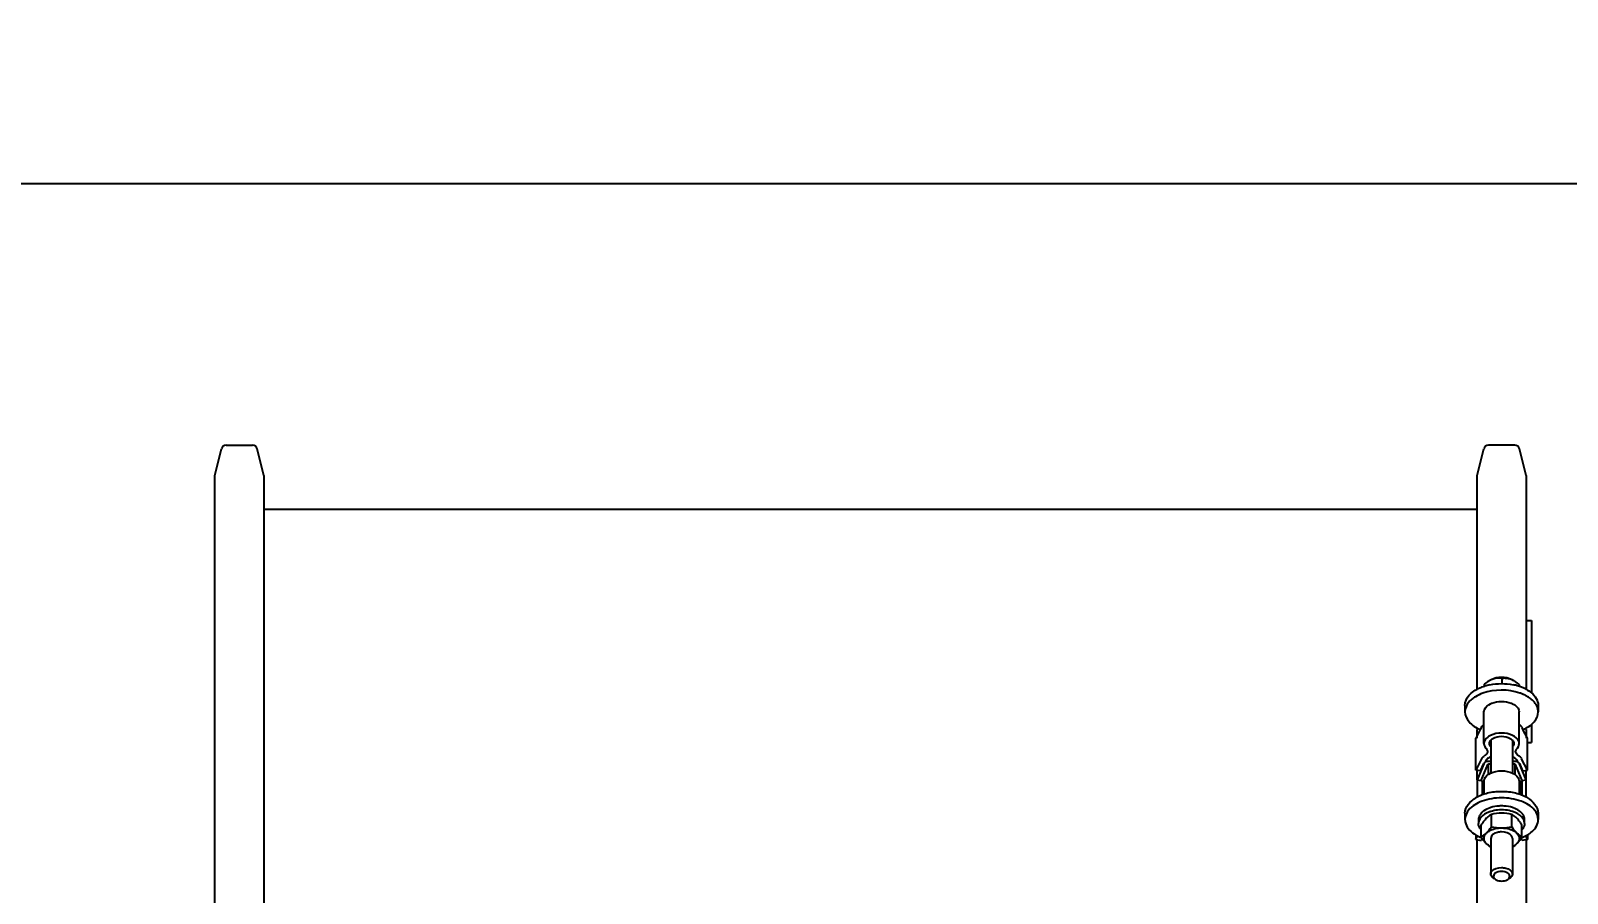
# Model space of a CAD drawing. Header units: millimetres. Extents: x 11802 to 19889, y -472 to 9054.
# Drawn here: x 13177 to 13743, y 3380 to 3698 of the extents above; entities that cross this region are included whole.
import ezdxf

# ---------------------------------------------------------------- set-up
doc = ezdxf.new("R2010")
doc.units = ezdxf.units.MM
doc.header["$LTSCALE"] = 307.34
doc.header["$PDMODE"] = 3
doc.header["$PDSIZE"] = 8
doc.layers.get('0').update_dxf_attribs({"linetype": 'CONTINUOUS'})
doc.layers.get('Defpoints').update_dxf_attribs({"linetype": 'CONTINUOUS'})
doc.styles.get("Standard").update_dxf_attribs({"font": 'calibri.ttf'})
doc.dimstyles.new('DIMSTYLE_1', dxfattribs={"dimtxt": 35, "dimasz": 35, "dimexe": 1.5, "dimexo": 1, "dimgap": 0.875, "dimtad": 1, "dimdsep": 46, "dimtxsty": 'Standard', "dimblk": '_FILLED', "dimblk1": '_FILLED', "dimblk2": '_FILLED', "dimcen": 0.09, "dimazin": 2, "dimtp": 0.01, "dimtm": 0.01, "dimtfac": 1, "dimtofl": 0, "dimtmove": 0, "dimatfit": 3, "dimldrblk": '_FILLED', "dimfxl": 1, "dimtolj": 1, "dimarcsym": 0})
doc.dimstyles.get("Standard").update_dxf_attribs({"dimtxt": 35, "dimasz": 35, "dimexe": 1.5, "dimexo": 1, "dimtad": 1, "dimdsep": 46, "dimtxsty": 'Standard', "dimblk": '_FILLED', "dimblk1": '_FILLED', "dimblk2": '_FILLED', "dimcen": 0.09, "dimazin": 2, "dimtol": 1, "dimtp": 0.01, "dimtm": 0.01, "dimtfac": 1, "dimtofl": 0, "dimtmove": 0, "dimatfit": 3, "dimldrblk": '_FILLED', "dimfxl": 1, "dimtolj": 1, "dimarcsym": 0})

# ---------------------------------------------------------------- blocks, each defined once
blk = doc.blocks.new('_FILLED')
at = {"color": 0, "linetype": 'ByBlock'}
blk.add_solid([(0, 0), (-1, 0.214), (-1, -0.214)], dxfattribs=at)
blk = doc.blocks.new('*D261')
at = {"color": 0, "linetype": 'Continuous', "lineweight": -2}
for p, q in [((12345.6, 3309.82), (12345.6, 3643.34)), ((13934.99, 3641.84), (12380.6, 3641.84)), ((13969.99, 3376.87), (13969.99, 3643.34))]:
    blk.add_line(p, q, dxfattribs=at)
at = {"layer": 'Defpoints', "color": 0}
for p in [(12345.6, 3641.84), (13969.99, 3375.87), (12345.6, 3308.82)]:
    blk.add_point(p, dxfattribs=at)
at = {"color": 0, "linetype": 'ByBlock', "lineweight": -2, "xscale": 35, "yscale": 35, "zscale": 35, "rotation": 180}
blk.add_blockref('_FILLED', (12345.6, 3641.84), dxfattribs=at)
at = {"color": 0, "linetype": 'ByBlock', "lineweight": -2, "xscale": 35, "yscale": 35, "zscale": 35}
blk.add_blockref('_FILLED', (13969.99, 3641.84), dxfattribs=at)
at = {"color": 0, "insert": (13157.8, 3660.57), "char_height": 35, "attachment_point": 5}
blk.add_mtext('\\A1;\\A1;C', dxfattribs=at)

msp = doc.modelspace()

# ---------------------------------------------------------------- linework, layer by layer
at = {"color": 0, "linetype": 'Continuous'}
for p, q in [((13244.44067, 3534.35779), (13246.90253, 3544.10676)), ((13248.64774, 3545.46605), (13258.3362, 3545.46605)), ((13262.54327, 3534.35779), (13260.08141, 3544.10676)), ((13709.94067, 3534.35779), (13712.40253, 3544.10676)), ((13723.8362, 3545.46605), (13714.14774, 3545.46605)), ((13728.04327, 3534.35779), (13725.58141, 3544.10676)), ((13244.44067, 2994.4293), (13244.44067, 3534.35779)), ((13262.54327, 3534.35779), (13262.54327, 2994.4293)), ((13709.94067, 3455.47706), (13709.94067, 3534.35779)), ((13728.04327, 3534.35779), (13728.04327, 3455.47701)), ((13262.49197, 3521.86605), (13709.99197, 3521.86605)), ((13728.04327, 3480.86605), (13729.99197, 3480.86605)), ((13729.99197, 3480.86605), (13729.99197, 3454.08166)), ((13712.61804, 3457.43672), (13712.61804, 3456.65215)), ((13719.24411, 3457.52003), (13719.24411, 3459.53238)), ((13725.61804, 3456.54155), (13725.61804, 3457.17779)), ((13705.49197, 3449.61688), (13705.49197, 3447.20111)), ((13712.49197, 3435.5249), (13712.49197, 3447.20111)), ((13725.49197, 3435.5249), (13725.49197, 3447.20111)), ((13732.49197, 3449.61688), (13732.49197, 3447.20111)), ((13711.12385, 3440.72886), (13709.48767, 3437.49522)), ((13709.94067, 3437.49522), (13709.94067, 3440.69665)), ((13711.59499, 3441.62776), (13711.12385, 3440.7047)), ((13726.38896, 3441.62776), (13726.86009, 3440.7047)), ((13728.49627, 3437.49522), (13726.86009, 3440.72886)), ((13728.04327, 3440.72886), (13728.04327, 3437.49522)), ((13729.99197, 3442.61337), (13729.99197, 3435.86605)), ((13709.48767, 3425.7868), (13709.48767, 3437.49522)), ((13714.99197, 3436.62031), (13714.99197, 3424.60539)), ((13722.99197, 3436.61983), (13722.99197, 3424.60548)), ((13728.45988, 3435.86605), (13729.99197, 3435.86605)), ((13728.49627, 3425.7868), (13728.49627, 3437.49522)), ((13711.59499, 3429.95155), (13709.48767, 3425.7868)), ((13712.40273, 3428.12004), (13709.94067, 3422.13674)), ((13711.2632, 3425.47096), (13712.40273, 3428.14751)), ((13713.07052, 3428.74096), (13713.51063, 3429.61078)), ((13713.81867, 3432.86812), (13713.82238, 3432.7627)), ((13714.99197, 3428.95372), (13714.14774, 3428.95372)), ((13723.8362, 3428.95372), (13722.99197, 3428.95372)), ((13724.16156, 3432.7627), (13724.16527, 3432.86812)), ((13724.47331, 3429.61078), (13724.91343, 3428.74096)), ((13725.58121, 3428.14751), (13726.72074, 3425.47096)), ((13728.04327, 3422.13674), (13725.58121, 3428.12004)), ((13728.49627, 3425.7868), (13726.38896, 3429.95155)), ((13711.2632, 3425.47096), (13709.48767, 3425.7868)), ((13709.94067, 3422.13674), (13709.94067, 3425.7868)), ((13711.49197, 3421.89634), (13713.95383, 3427.87914)), ((13713.99197, 3427.87914), (13713.99197, 3424.02139)), ((13714.99197, 3427.97183), (13714.14774, 3427.97183)), ((13723.8362, 3427.97183), (13722.99197, 3427.97183)), ((13723.99197, 3424.02129), (13723.99197, 3427.87914)), ((13724.03011, 3427.87914), (13726.49197, 3421.89634)), ((13726.72074, 3425.47096), (13728.49627, 3425.7868)), ((13728.04327, 3415.73946), (13728.04327, 3425.7868)), ((13709.94067, 3422.13674), (13711.49197, 3421.89634)), ((13709.99197, 3422.13674), (13709.99197, 3415.77001)), ((13711.99197, 3416.57971), (13711.99197, 3421.89634)), ((13712.49197, 3421.63379), (13712.49197, 3416.9843)), ((13725.49197, 3421.63379), (13725.49197, 3416.9843)), ((13725.99197, 3416.57971), (13725.99197, 3421.89634)), ((13726.49197, 3421.89634), (13728.04327, 3422.13674)), ((13726.49197, 3421.63445), (13726.49197, 3416.53095)), ((13705.49197, 3409.92537), (13705.49197, 3407.5096)), ((13710.49197, 3407.5096), (13710.49197, 3406.06014)), ((13711.48642, 3401.05341), (13711.48642, 3405.59113)), ((13715.23919, 3404.90744), (13715.23919, 3409.44516)), ((13722.74475, 3404.90744), (13722.74475, 3409.44516)), ((13726.49752, 3401.05341), (13726.49752, 3405.59113)), ((13727.49197, 3406.06014), (13727.49197, 3407.5096)), ((13732.49197, 3409.92537), (13732.49197, 3407.5096)), ((13709.48767, 3401.89658), (13709.48767, 3400.18727)), ((13709.48767, 3400.18727), (13710.15109, 3401.4984)), ((13709.48767, 3400.18727), (13711.46598, 3399.83535)), ((13709.94067, 2953.37431), (13709.94067, 3400.18727)), ((13711.79863, 3400.61896), (13711.46598, 3399.83535)), ((13711.79863, 3400.61896), (13711.46598, 3399.83535)), ((13714.99197, 3400.5844), (13714.99197, 3387.45112)), ((13722.99197, 3400.5844), (13722.99197, 3387.45112)), ((13726.51796, 3399.83535), (13726.18531, 3400.61896)), ((13726.51796, 3399.83535), (13726.18531, 3400.61896)), ((13728.49627, 3400.18727), (13726.51796, 3399.83535)), ((13727.83285, 3401.49841), (13728.49627, 3400.18727)), ((13728.04327, 3400.18727), (13728.04327, 2953.37431)), ((13728.49627, 3401.89658), (13728.49627, 3400.18727))]:
    msp.add_line(p, q, dxfattribs=at)
for points in [[(13718.99197, 3459.56451), (13719.07659, 3459.5544), (13719.16066, 3459.54372), (13719.24411, 3459.53238)], [(13713.95383, 3427.87914), (13713.99253, 3427.92649), (13714.06365, 3427.96047), (13714.14774, 3427.97183)], [(13723.8362, 3427.97183), (13723.92048, 3427.96039), (13723.99158, 3427.9264), (13724.03011, 3427.87914)]]:
    msp.add_lwpolyline(points, dxfattribs=at)
for centre, radius, start, end in [((13248.64774, 3543.66605), 1.8, 90, 165.8276623), ((13258.3362, 3543.66605), 1.8, 14.1723377, 90), ((13714.14774, 3543.66605), 1.8, 90, 165.8276623), ((13723.8362, 3543.66605), 1.8, 14.1723377, 90), ((13718.47152, 3438.12555), 19.44948, 101.198757, 107.0060943), ((13719.46086, 3449.42953), 10.49797, 118.5316451, 119.7440364), ((13719.50109, 3438.08364), 19.49287, 72.9962421, 79.0112442), ((13719.9243, 3439.54219), 17.97433, 72.2632095, 72.926683), ((13720.00924, 3439.80719), 17.69605, 71.3992485, 72.2637667), ((13720.37859, 3440.86326), 16.57734, 66.5993714, 71.4448695), ((13720.08016, 3437.58712), 17.4878, 70.8146039, 71.275281), ((13720.14524, 3437.77424), 17.28968, 70.4133415, 70.8144957), ((13720.48778, 3438.70728), 16.29581, 66.6021968, 70.4482662), ((13720.95141, 3439.80002), 15.10881, 65.092762, 66.5702119), ((13721.20838, 3442.77247), 14.49561, 61.5092517, 66.6123563), ((13714.14859, 3426.20217), 2.75155, 90.0176202, 93.297198), ((13723.83535, 3426.20217), 2.75155, 86.70293, 89.982381), ((13718.32756, 3401.3999), 11.07108, 107.6434257, 108.90086), ((13718.99197, 3396.86442), 14.23576, 84.0475195, 95.9524734), ((13718.99197, 3398.20808), 14.34125, 86.2357928, 93.7642572), ((13719.65638, 3401.3999), 11.07108, 71.09914, 72.3565743), ((13732.92691, 3391.25755), 25.79043, 144.0313018, 146.236125), ((13718.23038, 3400.23559), 10.76982, 108.9032715, 109.8272039), ((13718.32756, 3399.95045), 11.07107, 107.6434318, 108.900963), ((13719.15322, 3402.47954), 7.98997, 119.3319111, 121.3736871), ((13718.8238, 3402.46722), 8.00409, 58.6410661, 60.6680817), ((13719.65639, 3399.95045), 11.07107, 71.0990221, 72.3565673), ((13719.75343, 3400.23524), 10.7702, 70.176171, 71.0967026), ((13705.13517, 3391.31064), 25.69597, 33.7622877, 35.9988298), ((13716.09882, 3399.84706), 3.81854, 135.7570962, 137.6231345), ((13721.88506, 3399.847), 3.81863, 42.3768324, 44.2429097)]:
    msp.add_arc(centre, radius, start, end, dxfattribs=at)
for points in [[(13710.9561, 3456.04856), (13711.55062, 3456.3097), (13712.16234, 3456.53395), (13712.78307, 3456.72458)], [(13714.25254, 3458.5444), (13713.68107, 3458.21791), (13713.13886, 3457.83911), (13712.61804, 3457.43672)], [(13717.35974, 3459.58654), (13716.34478, 3459.4879), (13715.34251, 3459.13956), (13714.44657, 3458.65256)], [(13714.69418, 3457.2047), (13717.48035, 3457.75946), (13720.4286, 3457.76384), (13723.21675, 3457.2191)], [(13718.99197, 3459.91985), (13717.67442, 3459.91985), (13716.29795, 3459.66055), (13715.14057, 3459.03095)], [(13718.99197, 3459.56451), (13718.4513, 3459.62575), (13717.90132, 3459.63917), (13717.35974, 3459.58654)], [(13722.84339, 3459.03094), (13721.686, 3459.66055), (13720.30953, 3459.91985), (13718.99197, 3459.91985)], [(13720.87604, 3459.53584), (13720.33563, 3459.59807), (13719.78471, 3459.59285), (13719.24411, 3459.53238)], [(13723.46964, 3458.68894), (13722.67076, 3459.12356), (13721.77953, 3459.43181), (13720.87604, 3459.53584)], [(13725.61804, 3457.17779), (13725.09968, 3457.61517), (13724.55822, 3458.0295), (13723.98301, 3458.38885)], [(13709.37032, 3452.81561), (13708.90417, 3452.53478), (13708.45462, 3452.22287), (13708.0346, 3451.87682)], [(13712.0998, 3454.08369), (13711.15345, 3453.7507), (13710.22964, 3453.33331), (13709.37032, 3452.81561)], [(13725.69413, 3454.14932), (13721.40249, 3455.60407), (13716.37439, 3455.5878), (13712.0998, 3454.08369)], [(13715.41389, 3450.41865), (13717.63555, 3451.28716), (13720.34839, 3451.28716), (13722.57005, 3450.41865)], [(13728.61509, 3452.81473), (13728.19491, 3453.06795), (13727.75943, 3453.29693), (13727.31449, 3453.50358)], [(13729.94908, 3451.87704), (13729.52957, 3452.22264), (13729.08061, 3452.53418), (13728.61509, 3452.81473)], [(13711.80571, 3441.98787), (13711.99648, 3442.2473), (13712.31547, 3442.4241), (13712.63049, 3442.49083)], [(13723.04659, 3438.53703), (13720.60372, 3439.69414), (13717.38031, 3439.69415), (13714.93743, 3438.53707)], [(13725.42072, 3442.60249), (13725.77044, 3442.38996), (13726.30111, 3442.04133), (13726.19164, 3441.64701)], [(13712.49201, 3435.52556), (13712.49162, 3434.75713), (13712.94564, 3433.98003), (13713.50779, 3433.45612)], [(13714.91595, 3434.39519), (13714.66712, 3434.71199), (13714.49185, 3435.12422), (13714.49243, 3435.52705)], [(13714.49243, 3435.52705), (13714.493, 3435.92407), (13714.66291, 3436.33057), (13714.90714, 3436.64358)], [(13714.90714, 3436.64358), (13715.14413, 3436.94732), (13715.45434, 3437.19735), (13715.7844, 3437.39604)], [(13715.7844, 3437.39604), (13717.61659, 3438.49899), (13720.36804, 3438.49894), (13722.20007, 3437.39572)], [(13722.20007, 3437.39572), (13722.53007, 3437.197), (13722.84021, 3436.94694), (13723.07711, 3436.64318)], [(13723.49151, 3435.52698), (13723.49207, 3435.12398), (13723.31665, 3434.71159), (13723.06764, 3434.39473)], [(13723.07711, 3436.64318), (13723.32119, 3436.33022), (13723.49096, 3435.92386), (13723.49151, 3435.52698)], [(13724.47615, 3433.45612), (13725.03831, 3433.98003), (13725.49233, 3434.75714), (13725.49194, 3435.52557)], [(13711.59499, 3429.95155), (13711.72788, 3430.21419), (13711.90312, 3430.48172), (13712.15467, 3430.63459)], [(13712.40273, 3428.12004), (13712.52547, 3428.39641), (13712.79565, 3428.60805), (13713.07053, 3428.73408)], [(13713.70722, 3432.16554), (13713.57505, 3431.82813), (13713.33527, 3431.52892), (13713.06283, 3431.28998)], [(13713.99475, 3430.09814), (13714.35937, 3430.31973), (13714.70446, 3430.58341), (13714.99808, 3430.893)], [(13722.98614, 3430.8927), (13723.27969, 3430.58324), (13723.62468, 3430.31966), (13723.98919, 3430.09814)], [(13724.92133, 3431.2898), (13724.50596, 3431.65402), (13724.16113, 3432.21027), (13724.16159, 3432.7627)], [(13725.42072, 3430.92628), (13725.69514, 3430.75951), (13726.01185, 3430.59137), (13726.15683, 3430.30484)], [(13714.93735, 3424.64593), (13717.38022, 3425.80303), (13720.60363, 3425.80304), (13723.04652, 3424.64596)], [(13714.74129, 3411.87403), (13713.94854, 3411.60255), (13713.17513, 3411.23803), (13712.4899, 3410.75574)], [(13718.05045, 3412.51839), (13717.00922, 3412.44981), (13715.96638, 3412.26655), (13714.972, 3411.95021)], [(13723.01194, 3411.95021), (13722.01756, 3412.26655), (13720.97471, 3412.44981), (13719.93348, 3412.51839)], [(13725.504, 3410.74871), (13724.81634, 3411.23452), (13724.0392, 3411.60124), (13723.24265, 3411.87403)], [(13706.83928, 3410.9954), (13706.05144, 3410.02974), (13705.49155, 3408.75393), (13705.49228, 3407.50765)], [(13710.66741, 3408.52611), (13710.55468, 3408.20127), (13710.49197, 3407.85345), (13710.49197, 3407.5096)], [(13711.00429, 3407.7834), (13710.69118, 3407.27244), (13710.49197, 3406.65941), (13710.49197, 3406.06014)], [(13711.00322, 3404.33863), (13710.69071, 3404.84918), (13710.49197, 3405.46153), (13710.49197, 3406.06014)], [(13711.42332, 3409.80339), (13711.15088, 3409.48747), (13710.91616, 3409.13055), (13710.75265, 3408.74677)], [(13711.98959, 3410.36654), (13711.78794, 3410.19274), (13711.59717, 3410.00499), (13711.42332, 3409.80339)], [(13713.36281, 3407.98589), (13713.0362, 3407.65047), (13712.73231, 3407.29248), (13712.44401, 3406.92361)], [(13714.59637, 3409.04214), (13714.15231, 3408.73254), (13713.74046, 3408.37373), (13713.36281, 3407.98589)], [(13717.51567, 3411.02343), (13716.65476, 3410.93342), (13715.79687, 3410.76316), (13714.972, 3410.50075)], [(13718.99197, 3409.91266), (13717.73138, 3409.91578), (13716.46705, 3409.73059), (13715.23919, 3409.44516)], [(13722.74475, 3409.44516), (13721.51689, 3409.73059), (13720.25256, 3409.91578), (13718.99197, 3409.91266)], [(13723.01194, 3410.50075), (13722.18707, 3410.76316), (13721.32918, 3410.93342), (13720.46827, 3411.02343)], [(13724.62114, 3407.98589), (13724.13357, 3408.48661), (13723.58586, 3408.93835), (13722.98911, 3409.30211)], [(13725.23084, 3407.30677), (13725.03596, 3407.54037), (13724.83337, 3407.76793), (13724.62114, 3407.98589)], [(13725.92395, 3406.41392), (13725.70212, 3406.71846), (13725.47221, 3407.01746), (13725.23084, 3407.30677)], [(13726.56062, 3409.80339), (13726.25199, 3410.16128), (13725.88999, 3410.47603), (13725.504, 3410.74871)], [(13727.49197, 3406.06014), (13727.49197, 3406.65941), (13727.29277, 3407.27243), (13726.97966, 3407.78339)], [(13727.49197, 3406.06014), (13727.49197, 3405.46143), (13727.29316, 3404.84897), (13726.98055, 3404.33835)], [(13727.49197, 3407.5096), (13727.49197, 3407.93104), (13727.39648, 3408.35905), (13727.23129, 3408.74677)], [(13732.49166, 3407.50765), (13732.49239, 3408.75399), (13731.93244, 3410.02988), (13731.14452, 3410.99557)], [(13709.42702, 3401.86076), (13710.04601, 3401.49229), (13710.69797, 3401.17629), (13711.36543, 3400.90536)], [(13711.48642, 3401.05341), (13712.17714, 3401.44164), (13712.81004, 3401.945), (13713.36281, 3402.51268)], [(13712.44389, 3399.72107), (13712.10711, 3400.15197), (13711.79092, 3400.59912), (13711.48642, 3401.05341)], [(13712.71381, 3401.57523), (13712.8521, 3401.88454), (13713.04962, 3402.17045), (13713.27796, 3402.42077)], [(13713.36281, 3402.51268), (13714.07028, 3403.23924), (13714.67456, 3404.06506), (13715.23919, 3404.90744)], [(13715.23919, 3404.90744), (13716.46705, 3404.62201), (13717.73138, 3404.43682), (13718.99197, 3404.43994)], [(13718.99197, 3404.43994), (13720.25256, 3404.43682), (13721.51689, 3404.62201), (13722.74475, 3404.90744)], [(13722.74475, 3404.90744), (13723.30938, 3404.06506), (13723.91366, 3403.23924), (13724.62114, 3402.51268)], [(13724.62114, 3402.51268), (13725.1739, 3401.945), (13725.80681, 3401.44164), (13726.49752, 3401.05341)], [(13724.70599, 3402.42076), (13725.15441, 3401.92919), (13725.48868, 3401.24988), (13725.48872, 3400.5845)], [(13725.48872, 3400.5845), (13725.48874, 3400.24625), (13725.40819, 3399.90237), (13725.27013, 3399.59357)], [(13726.49752, 3401.05341), (13726.13397, 3400.51102), (13725.7538, 3399.97833), (13725.34142, 3399.47206)], [(13726.61851, 3400.90536), (13727.28598, 3401.17629), (13727.93793, 3401.49229), (13728.55692, 3401.86076)], [(13713.36281, 3398.65865), (13713.03615, 3398.99412), (13712.73223, 3399.35216), (13712.44389, 3399.72107)], [(13714.99351, 3397.34325), (13714.39729, 3397.7069), (13713.85001, 3398.1583), (13713.36281, 3398.65865)], [(13714.97201, 3397.55837), (13714.38342, 3397.83291), (13713.81635, 3398.19223), (13713.36326, 3398.65754)], [(13724.62114, 3398.65865), (13724.13393, 3398.1583), (13723.58666, 3397.7069), (13722.99044, 3397.34325)], [(13724.62068, 3398.65754), (13724.16759, 3398.19223), (13723.60052, 3397.83291), (13723.01193, 3397.55837)], [(13725.27013, 3399.59357), (13725.11513, 3399.24689), (13724.88561, 3398.92962), (13724.62068, 3398.65754)], [(13725.34142, 3399.47206), (13725.1127, 3399.19126), (13724.87379, 3398.91812), (13724.62114, 3398.65865)], [(13718.99197, 3388.42465), (13718.17975, 3388.42465), (13717.30085, 3388.24069), (13716.6487, 3387.75654)], [(13721.3345, 3387.75709), (13720.68239, 3388.24081), (13719.8039, 3388.42465), (13718.99197, 3388.42465)], [(13715.86465, 3385.97238), (13715.40555, 3386.31405), (13714.99233, 3386.87883), (13714.99233, 3387.45112)], [(13716.6487, 3387.75654), (13716.21627, 3387.43551), (13715.87354, 3386.7513), (13716.06766, 3386.24893)], [(13716.06766, 3386.24893), (13716.17834, 3385.96249), (13716.40281, 3385.71759), (13716.64944, 3385.53464)], [(13716.96463, 3385.33479), (13717.574, 3385.00365), (13718.29844, 3384.86708), (13718.99197, 3384.86708)], [(13718.99197, 3384.86708), (13719.68551, 3384.86708), (13720.40997, 3385.00365), (13721.01934, 3385.3348)], [(13721.91628, 3387.0428), (13721.8056, 3387.32924), (13721.58113, 3387.57414), (13721.3345, 3387.75709)]]:
    msp.add_open_spline(points, degree=3, dxfattribs=at)
for points, knots in [([(13723.98301, 3458.38885), (13723.89861, 3458.44158), (13723.72899, 3458.54423), (13723.55636, 3458.64176), (13723.46964, 3458.68894)], [0, 0, 0, 0, 0.50200662, 1, 1, 1, 1]), ([(13705.49228, 3449.6154), (13705.49171, 3450.90862), (13706.85494, 3453.82356), (13709.45505, 3455.38923), (13710.9561, 3456.04856)], [0, 0, 0, 0, 0.440969207, 1, 1, 1, 1]), ([(13708.0346, 3451.87682), (13707.6421, 3451.55345), (13706.33634, 3450.31758), (13705.49199, 3448.49794), (13705.49197, 3447.20111)], [0, 0, 0, 0, 0.28168901, 1, 1, 1, 1]), ([(13728.12303, 3455.51257), (13728.77461, 3455.15798), (13730.86668, 3453.82926), (13732.49244, 3451.38078), (13732.49166, 3449.6154)], [0, 0, 0, 0, 0.295876113, 1, 1, 1, 1]), ([(13732.49197, 3447.20111), (13732.49197, 3447.61915), (13732.25029, 3449.43606), (13731.02351, 3450.99189), (13729.94908, 3451.87704)], [0, 0, 0, 0, 0.230945651, 1, 1, 1, 1]), ([(13705.49197, 3447.20111), (13705.49195, 3445.88521), (13706.91012, 3442.91692), (13709.58187, 3441.3524), (13711.12385, 3440.69665)], [0, 0, 0, 0, 0.439875063, 1, 1, 1, 1]), ([(13712.492, 3447.20189), (13712.49216, 3447.49258), (13712.76214, 3448.84007), (13713.9917, 3449.76531), (13714.9372, 3450.21318)], [0, 0, 0, 0, 0.217434112, 1, 1, 1, 1]), ([(13714.9372, 3450.21318), (13715.01469, 3450.24989), (13715.17244, 3450.32114), (13715.33258, 3450.38686), (13715.41389, 3450.41865)], [0, 0, 0, 0, 0.495483012, 1, 1, 1, 1]), ([(13722.57005, 3450.41865), (13722.65137, 3450.38686), (13722.8115, 3450.32114), (13722.96925, 3450.24989), (13723.04674, 3450.21318)], [0, 0, 0, 0, 0.504516988, 1, 1, 1, 1]), ([(13723.04674, 3450.21318), (13723.40693, 3450.04257), (13724.55028, 3449.40629), (13725.49142, 3448.13125), (13725.49194, 3447.20189)], [0, 0, 0, 0, 0.300133965, 1, 1, 1, 1]), ([(13726.86009, 3440.69665), (13728.40207, 3441.3524), (13731.07382, 3442.91692), (13732.49199, 3445.88521), (13732.49197, 3447.20111)], [0, 0, 0, 0, 0.560125247, 1, 1, 1, 1]), ([(13711.59499, 3441.62776), (13711.62585, 3441.68875), (13711.68952, 3441.81256), (13711.76374, 3441.9308), (13711.80571, 3441.98787)], [0, 0, 0, 0, 0.491093465, 1, 1, 1, 1]), ([(13714.93743, 3438.53707), (13714.5772, 3438.36645), (13713.43374, 3437.73016), (13712.49248, 3436.45499), (13712.49201, 3435.52556)], [0, 0, 0, 0, 0.300137896, 1, 1, 1, 1]), ([(13725.49194, 3435.52557), (13725.49179, 3435.81628), (13725.22185, 3437.16387), (13723.99216, 3438.08915), (13723.04659, 3438.53703)], [0, 0, 0, 0, 0.217433938, 1, 1, 1, 1]), ([(13712.15467, 3430.63459), (13712.22198, 3430.6755), (13712.37634, 3430.74977), (13712.54088, 3430.79646), (13712.63036, 3430.81554)], [0, 0, 0, 0, 0.462635291, 1, 1, 1, 1]), ([(13713.06283, 3431.28998), (13712.98704, 3431.22351), (13712.82537, 3431.09503), (13712.65327, 3430.981), (13712.56322, 3430.92628)], [0, 0, 0, 0, 0.488914084, 1, 1, 1, 1]), ([(13713.58656, 3428.89715), (13713.49534, 3428.87875), (13713.31986, 3428.83427), (13713.1502, 3428.7706), (13713.07053, 3428.73408)], [0, 0, 0, 0, 0.51498682, 1, 1, 1, 1]), ([(13713.81867, 3432.86812), (13713.81134, 3432.97428), (13713.73998, 3433.1964), (13713.59499, 3433.37485), (13713.50779, 3433.45612)], [0, 0, 0, 0, 0.471653463, 1, 1, 1, 1]), ([(13713.99475, 3430.09814), (13713.88968, 3430.03429), (13713.70385, 3429.89338), (13713.55946, 3429.70729), (13713.51063, 3429.61078)], [0, 0, 0, 0, 0.532003212, 1, 1, 1, 1]), ([(13713.99033, 3428.94917), (13713.9223, 3428.94527), (13713.78697, 3428.93261), (13713.65286, 3428.91053), (13713.58656, 3428.89715)], [0, 0, 0, 0, 0.501851748, 1, 1, 1, 1]), ([(13713.82235, 3432.7627), (13713.82243, 3432.66212), (13713.80262, 3432.45804), (13713.74481, 3432.26147), (13713.70722, 3432.16554)], [0, 0, 0, 0, 0.493968462, 1, 1, 1, 1]), ([(13724.19293, 3429.95208), (13724.16159, 3429.97861), (13724.09546, 3430.02998), (13724.02556, 3430.07604), (13723.98919, 3430.09814)], [0, 0, 0, 0, 0.491129178, 1, 1, 1, 1]), ([(13724.39596, 3428.89744), (13724.32988, 3428.91074), (13724.19624, 3428.93268), (13724.06139, 3428.94528), (13723.9936, 3428.94917)], [0, 0, 0, 0, 0.498167436, 1, 1, 1, 1]), ([(13724.47615, 3433.45612), (13724.38895, 3433.37485), (13724.24396, 3433.1964), (13724.17261, 3432.97428), (13724.16527, 3432.86812)], [0, 0, 0, 0, 0.528346536, 1, 1, 1, 1]), ([(13724.47331, 3429.61078), (13724.44143, 3429.67378), (13724.35765, 3429.79742), (13724.25196, 3429.9021), (13724.19293, 3429.95208)], [0, 0, 0, 0, 0.477249327, 1, 1, 1, 1]), ([(13724.91341, 3428.73408), (13724.83353, 3428.77069), (13724.6634, 3428.83451), (13724.48743, 3428.87903), (13724.39596, 3428.89744)], [0, 0, 0, 0, 0.484994159, 1, 1, 1, 1]), ([(13724.91341, 3428.73408), (13724.99051, 3428.6986), (13725.13519, 3428.61892), (13725.26609, 3428.518), (13725.32469, 3428.46411)], [0, 0, 0, 0, 0.516004533, 1, 1, 1, 1]), ([(13725.42072, 3430.92628), (13725.33071, 3430.98098), (13725.1587, 3431.09495), (13724.99709, 3431.22337), (13724.92133, 3431.2898)], [0, 0, 0, 0, 0.511078967, 1, 1, 1, 1]), ([(13725.32469, 3428.46411), (13725.38003, 3428.41322), (13725.47817, 3428.30698), (13725.5535, 3428.18282), (13725.58121, 3428.12004)], [0, 0, 0, 0, 0.522783227, 1, 1, 1, 1]), ([(13726.15683, 3430.30484), (13726.18211, 3430.25487), (13726.21897, 3430.14383), (13726.20845, 3430.02655), (13726.19306, 3429.97043)], [0, 0, 0, 0, 0.49044035, 1, 1, 1, 1]), ([(13712.49201, 3421.63447), (13712.49216, 3421.92517), (13712.7621, 3423.27276), (13713.99179, 3424.19804), (13714.93735, 3424.64593)], [0, 0, 0, 0, 0.217433938, 1, 1, 1, 1]), ([(13723.04652, 3424.64596), (13723.40674, 3424.47534), (13724.55021, 3423.83905), (13725.49147, 3422.56388), (13725.49194, 3421.63445)], [0, 0, 0, 0, 0.300137896, 1, 1, 1, 1]), ([(13705.49197, 3409.92587), (13705.4921, 3412.22732), (13708.69911, 3415.72113), (13713.92331, 3417.51993), (13718.99197, 3418.14502), (13724.06064, 3417.51993), (13729.28484, 3415.72113), (13732.49185, 3412.22731), (13732.49197, 3409.92587)], [0, 0, 0, 0, 0.205281909, 0.345340555, 0.499999939, 0.654659393, 0.794718077, 1, 1, 1, 1]), ([(13731.14452, 3410.99557), (13729.88603, 3412.53799), (13725.84337, 3414.85685), (13718.99182, 3415.87477), (13712.14031, 3414.85677), (13708.09772, 3412.53784), (13706.83928, 3410.9954)], [0, 0, 0, 0, 0.22540152, 0.500001894, 0.774601103, 1, 1, 1, 1]), ([(13705.49228, 3407.50765), (13705.49259, 3406.98147), (13705.89837, 3404.60676), (13707.8519, 3402.79839), (13709.42702, 3401.86076)], [0, 0, 0, 0, 0.223030259, 1, 1, 1, 1]), ([(13710.75265, 3408.74677), (13710.73713, 3408.71034), (13710.70744, 3408.63726), (13710.68028, 3408.56321), (13710.66741, 3408.52611)], [0, 0, 0, 0, 0.502087868, 1, 1, 1, 1]), ([(13714.57743, 3410.36698), (13714.18164, 3410.22427), (13712.82426, 3409.64472), (13711.5596, 3408.68961), (13711.00429, 3407.7834)], [0, 0, 0, 0, 0.283595439, 1, 1, 1, 1]), ([(13712.4899, 3410.75574), (13712.40237, 3410.69413), (13712.23231, 3410.56847), (13712.0686, 3410.43464), (13711.98959, 3410.36654)], [0, 0, 0, 0, 0.506459713, 1, 1, 1, 1]), ([(13712.44401, 3406.92361), (13712.37799, 3406.83916), (13712.24646, 3406.66748), (13712.1179, 3406.49357), (13712.05373, 3406.40538)], [0, 0, 0, 0, 0.495675686, 1, 1, 1, 1]), ([(13714.99351, 3409.30129), (13714.9269, 3409.26066), (13714.79315, 3409.17633), (13714.66206, 3409.08793), (13714.59637, 3409.04214)], [0, 0, 0, 0, 0.493510433, 1, 1, 1, 1]), ([(13726.97966, 3407.78339), (13726.80906, 3408.06179), (13725.87391, 3409.2329), (13724.49711, 3409.9738), (13723.40592, 3410.36719)], [0, 0, 0, 0, 0.219655726, 1, 1, 1, 1]), ([(13726.97963, 3409.2329), (13726.91892, 3409.33197), (13726.78662, 3409.52795), (13726.63895, 3409.71255), (13726.56062, 3409.80339)], [0, 0, 0, 0, 0.492050697, 1, 1, 1, 1]), ([(13727.23129, 3408.74677), (13727.19591, 3408.82982), (13727.11785, 3408.99511), (13727.02786, 3409.15419), (13726.97963, 3409.2329)], [0, 0, 0, 0, 0.494435201, 1, 1, 1, 1]), ([(13728.55692, 3401.86076), (13729.14797, 3402.21259), (13731.06133, 3403.53408), (13732.49069, 3405.84763), (13732.49166, 3407.50765)], [0, 0, 0, 0, 0.292965471, 1, 1, 1, 1]), ([(13711.38461, 3403.81182), (13711.31377, 3403.89605), (13711.17983, 3404.06696), (13711.05902, 3404.24746), (13711.00322, 3404.33863)], [0, 0, 0, 0, 0.507292626, 1, 1, 1, 1]), ([(13713.36326, 3398.65754), (13713.16258, 3398.86363), (13712.50669, 3399.66684), (13712.40979, 3400.89521), (13712.71381, 3401.57523)], [0, 0, 0, 0, 0.27858851, 1, 1, 1, 1]), ([(13713.36326, 3402.51126), (13713.66675, 3402.82294), (13715.30456, 3404.03066), (13717.4148, 3404.44148), (13718.99197, 3404.4365)], [0, 0, 0, 0, 0.216196054, 1, 1, 1, 1]), ([(13718.99197, 3402.95611), (13718.47838, 3402.95611), (13716.94897, 3402.83655), (13714.99233, 3401.68487), (13714.99233, 3400.5844)], [0, 0, 0, 0, 0.318200117, 1, 1, 1, 1]), ([(13718.99197, 3404.4365), (13719.55392, 3404.43828), (13721.54039, 3404.2827), (13723.61222, 3403.54693), (13724.62068, 3402.51126)], [0, 0, 0, 0, 0.279925239, 1, 1, 1, 1]), ([(13722.99162, 3400.5844), (13722.99162, 3400.90349), (13722.34004, 3402.53713), (13720.31682, 3402.95611), (13718.99197, 3402.95611)], [0, 0, 0, 0, 0.194099259, 1, 1, 1, 1]), ([(13726.98055, 3404.33835), (13726.92477, 3404.24723), (13726.80401, 3404.06682), (13726.67011, 3403.89598), (13726.59931, 3403.81179)], [0, 0, 0, 0, 0.492710627, 1, 1, 1, 1]), ([(13714.99233, 3387.45112), (13714.99233, 3387.77021), (13715.6439, 3389.40385), (13717.66712, 3389.82283), (13718.99197, 3389.82283)], [0, 0, 0, 0, 0.194099259, 1, 1, 1, 1]), ([(13718.99197, 3389.82283), (13719.50557, 3389.82283), (13721.03497, 3389.70327), (13722.99162, 3388.55159), (13722.99162, 3387.45112)], [0, 0, 0, 0, 0.318200117, 1, 1, 1, 1]), ([(13716.28548, 3385.7048), (13716.21104, 3385.74535), (13716.06745, 3385.82958), (13715.93008, 3385.92368), (13715.86465, 3385.97238)], [0, 0, 0, 0, 0.50960373, 1, 1, 1, 1]), ([(13716.64944, 3385.53464), (13716.69847, 3385.49827), (13716.80137, 3385.42799), (13716.9089, 3385.36507), (13716.96463, 3385.33479)], [0, 0, 0, 0, 0.490432961, 1, 1, 1, 1]), ([(13721.01934, 3385.3348), (13721.20079, 3385.4334), (13721.7689, 3385.78621), (13722.08514, 3386.60581), (13721.91628, 3387.0428)], [0, 0, 0, 0, 0.305944584, 1, 1, 1, 1]), ([(13722.99162, 3387.45112), (13722.99162, 3386.92831), (13722.5106, 3386.20337), (13721.89125, 3385.80981), (13721.69847, 3385.7048)], [0, 0, 0, 0, 0.704274323, 1, 1, 1, 1])]:
    msp.add_open_spline(points, degree=3, knots=knots, dxfattribs=at)

# ---------------------------------------------------------------- dimensions: what is measured, and where the dimension line sits
dim = msp.add_linear_dim(base=(12345.60362, 3641.84033), p1=(13969.992, 3375.87267), p2=(12345.60362, 3308.81874), text='\\A1;C', dimstyle='DIMSTYLE_1', override={"dimtxsty": 'Standard', "dimldrblk": '_FILLED'}, dxfattribs=at)
dim.commit()
dim.dimension.update_dxf_attribs({"geometry": '*D261', "text_midpoint": (13157.79781, 3660.56533)})

# ---------------------------------------------------------------- leaders
msp.add_leader([(13923.10673, 3557.02891), (13785.3145, 3908), (13705.52349, 3908)], dimstyle='Standard', override={"dimtad": 0}, dxfattribs=at)

doc.saveas('drawing.dxf')
